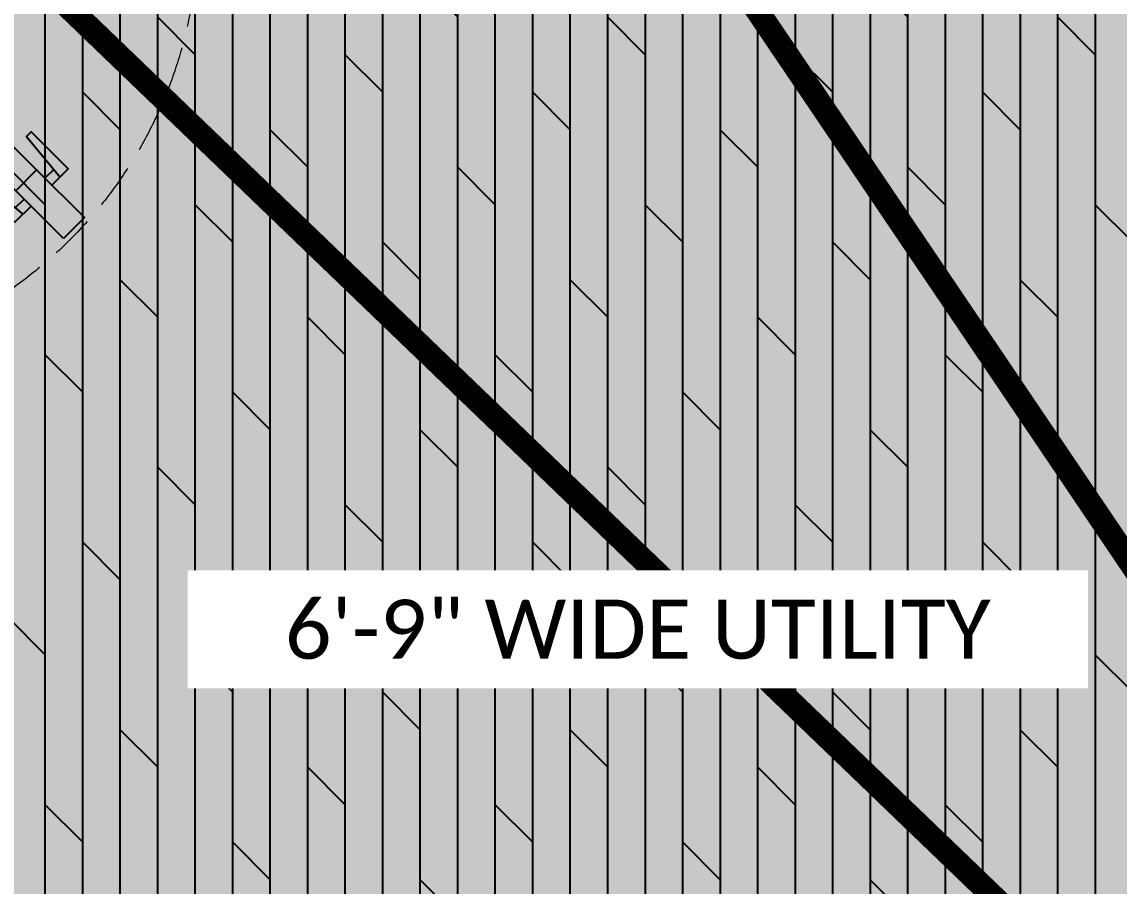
# Model space of a CAD drawing. Header units: millimetres. Extents: x -620 to 17580, y -3355 to 14690.
# Drawn here: x 9750 to 11608, y -1497 to -34 of the extents above; entities that cross this region are included whole.
import ezdxf
from ezdxf.enums import TextEntityAlignment as Align

# ---------------------------------------------------------------- set-up
doc = ezdxf.new("R2010")
doc.units = ezdxf.units.MM
doc.header["$LTSCALE"] = 150
doc.linetypes.add('DASHED', pattern=[0.75, 0.5, -0.25])
for name, color, linetype in [('ad-Door', 11, 'Continuous'), ('ad-Text main', 7, 'Continuous'), ('ad-Text Main_Door&window Label', 7, 'Continuous'), ('ad-Wall', 240, 'Continuous')]:
    doc.layers.add(name, color=color, linetype=linetype)
for name, color, linetype, true_color in [('ad-Primary Roof', 5, 'Continuous', 0x0000ff), ('ad-Secondary Roof', 6, 'Continuous', 0xff00ff), ('ad-Verandah', 7, 'Continuous', 0xa57c52)]:
    doc.layers.add(name, color=color, linetype=linetype, true_color=true_color)
doc.styles.add('New Text Style', font='arial.ttf', dxfattribs={"height": 100})
doc.styles.get("Standard").update_dxf_attribs({"font": 'calibril.ttf'})

# ---------------------------------------------------------------- blocks, each defined once
blk = doc.blocks.new('zw$3849')
at = {"layer": 'ad-Text main', "insert": (10792.7, -1062.5), "char_height": 100, "width": 1424.195, "attachment_point": 5, "bg_fill": 2}
blk.add_mtext('6\'-9" WIDE UTILITY', dxfattribs=at)
blk = doc.blocks.new('*U191')
for p, q in [((-8.3, -111.1), (-41.7, -111.1)), ((-25, -127.8), (-25, -94.4)), ((-563.8, -513.3), (-548.9, -528.2)), ((-498.7, -578.5), (-513.6, -563.6))]:
    blk.add_line(p, q)
for points in [[(-800, -100), (-800, -50), (-778.6, -50), (-778.6, -35.7), (-778.6, 0), (-850, 0), (-850, -100)], [(-50, -100), (0, -100), (0, 0), (-71.4, 0), (-71.4, -35.7), (-71.4, -50), (-50, -50)], [(-50, -100), (-130.8, -180.8), (-166.2, -145.5), (-85.4, -64.6)], [(-130.8, -180.8), (-499.5, -549.5), (-534.9, -514.2), (-166.2, -145.5)], [(-580.3, -630.3), (-499.5, -549.5), (-534.9, -514.2), (-615.7, -595)]]:
    blk.add_lwpolyline(points, close=True)
for points in [[(-560.7, -540), (-588.2, -512.5), (-525.4, -449.7), (-517.5, -457.6), (-574.5, -526.2)], [(-525.4, -575.4), (-497.9, -602.8), (-435.1, -540), (-442.9, -532.2), (-511.5, -589.2)]]:
    blk.add_lwpolyline(points)
blk.add_circle((-25, -111.1), 11.1)
at = {"color": 8, "linetype": 'DASHED', "lineweight": 0}
blk.add_arc((-66, -108.5), 741.9, 178.1881, 271.8119, dxfattribs=at)
at = {"layer": 'ad-Text Main_Door&window Label'}
blk.add_line((-425, 125), (-425, -230), dxfattribs=at)
blk.add_circle((-425.3, 245), 120, dxfattribs=at)
at = {"layer": 'ad-Text Main_Door&window Label', "style": 'New Text Style'}
blk.add_attdef('D1', text='', height=100, dxfattribs=at).set_placement((-425.3, 245), align=Align.MIDDLE_CENTER)
blk = doc.blocks.new('zw$42B5')
at = {"layer": 'ad-Door', "ltscale": 5}
ref = blk.add_blockref('*U191', (9240, 230), dxfattribs=dict(at, xscale=-1, rotation=359.9999999999999))
ref.add_attrib('D1', 'D3', dxfattribs={"layer": 'ad-Text Main_Door&window Label', "height": 100, "rotation": 360, "style": 'New Text Style'}).set_placement((9665.3, 476.8), align=Align.MIDDLE_CENTER)
blk = doc.blocks.new('1625E_Roof Plan')
at = {"layer": 'ad-Primary Roof', "linetype": 'DASHED', "ltscale": 2, "const_width": 40}
blk.add_lwpolyline([(12570, -2645), (2380, -2645), (7475, 2255)], close=True, dxfattribs=at)
at = {"layer": 'ad-Secondary Roof', "linetype": 'DASHED', "ltscale": 2, "const_width": 40}
blk.add_lwpolyline([(12570, 5195), (10022.5, 1425), (12570, -2345), (13950, -2345), (13950, 5195)], close=True, dxfattribs=at)
blk = doc.blocks.new('zw$3055')
at = {"layer": 'ad-Verandah', "transparency": 33554559}
h = blk.add_hatch(color=256, dxfattribs=at)
h.dxf.hatch_style = 1
h.paths.add_polyline_path([(13640, -8875), (12120, -8875), (12120, -13620), (6200, -13620), (6200, -15670), (13640, -15670)])
at = {"layer": 'ad-Verandah', "transparency": 33554687}
h = blk.add_hatch(dxfattribs=at)
h.set_pattern_fill('DOLMIT', color=256, scale=10, angle=90)
h.set_pattern_definition([(90, (-1084315.54, 661200.024), (-63.5, 5e-14), []), (135, (-1084315.54, 661200.02), (-126.999913, -126.999913), [89.80256, -179.605122])])
h.paths.add_polyline_path([(13640, -8875), (12120, -8875), (12120, -13620), (6200, -13620), (6200, -15670), (13640, -15670)])

msp = doc.modelspace()

# ---------------------------------------------------------------- block references
at = {"layer": 'ad-Verandah', "rotation": 360}
msp.add_blockref('zw$3055', (0, 13620), dxfattribs=at)

# ---------------------------------------------------------------- next in the draw order: block references
msp.add_blockref('1625E_Roof Plan', (0, 0))

# ---------------------------------------------------------------- next in the draw order: block references
at = {"layer": 'ad-Wall'}
msp.add_blockref('zw$42B5', (0, 0), dxfattribs=at)

# ---------------------------------------------------------------- next in the draw order: block references
at = {"layer": 'ad-Text main'}
msp.add_blockref('zw$3849', (0, 0), dxfattribs=at)

doc.saveas('drawing.dxf')
